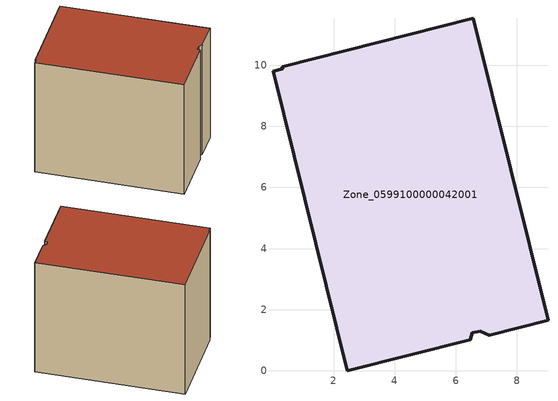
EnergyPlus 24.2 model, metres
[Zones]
Zone_0599100000042001
 floor ground (C_G): 6.8,1.3 6.54,1.24 6.47,1.01 2.45,0 0.02,9.81 0.33,9.89 0.32,9.96 6.58,11.54 9.02,1.65 7.09,1.17 z0
 wall outside (C_F): 9.02,1.65 6.58,11.54 0.32,9.96 0.33,9.89 0.02,9.81 2.45,0 6.47,1.01 6.54,1.24 6.8,1.3 7.09,1.17 9.02,1.65 z0:8.66
 roof outside (C_R): 6.54,1.24 6.8,1.3 7.09,1.17 9.02,1.65 6.58,11.54 0.32,9.96 0.33,9.89 0.02,9.81 2.45,0 6.47,1.01 z8.66
[BUILDING]
Pand.0599100000042001: North Axis=0; Terrain=City; Loads Convergence Tolerance Value=0.04; Temperature Convergence Tolerance Value=0.4; Solar Distribution=FullExterior; Maximum Number of Warmup Days=25; Minimum Number of Warmup Days=1
[Site:Location]
Rotterdam.The.Hague.AP_ZH_NLD Design_Conditions: Latitude=51.96; Longitude=4.45; Time Zone=1; Elevation=-4.5
[SITE:GROUNDTEMPERATURE:BUILDINGSURFACE]
18, 18, 18, 18, 18, 18, 18, 18, 18, 18, 18, 18
[MATERIAL] Thermal Absorptance=0.9; Solar Absorptance=0.7; Visible Absorptance=0.7
Name | Roughness | Thickness | Conductivity | Density | Specific Heat
G.TI.1965-1974 | MediumSmooth | 0.15 | 0.882353 | 540 | 1210
F.TI.1965-1974 | Rough | 0.3 | 0.697674 | 1920 | 840
R.TI.1965-1974 | MediumRough | 0.2 | 0.232558 | 1500 | 1000
[CONSTRUCTION]
C_G: G.TI.1965-1974
C_F: F.TI.1965-1974
C_R: R.TI.1965-1974
[ZONE]
Zone_0599100000042001: Type=1; Multiplier=1; Ceiling Height=Autocalculate; Volume=Autocalculate; Floor Area=autocalculate; Part of Total Floor Area=Yes
[ZONEINFILTRATION:DESIGNFLOWRATE]
Infil_Zone_0599100000042001: Zone or ZoneList or Space or SpaceList=Zone_0599100000042001; Schedule=AlwaysOn; Design Flow Rate Calculation Method=Flow/Area; Flow Rate per Floor Area=0.003; Constant Term Coefficient=1; Temperature Term Coefficient=0; Velocity Term Coefficient=0; Velocity Squared Term Coefficient=0
[HVACTEMPLATE:ZONE:IDEALLOADSAIRSYSTEM]
Zone_0599100000042001: Maximum Heating Supply Air Temperature=50; Minimum Cooling Supply Air Temperature=13; Maximum Heating Supply Air Humidity Ratio=0.0156; Minimum Cooling Supply Air Humidity Ratio=0.0077; Heating Limit=NoLimit; Cooling Limit=NoLimit; Dehumidification Control Type=ConstantSensibleHeatRatio; Cooling Sensible Heat Ratio=0.7; Dehumidification Setpoint=60; Humidification Control Type=None; Humidification Setpoint=30; Outdoor Air Method=None; Outdoor Air Flow Rate per Person=0.00944; Outdoor Air Flow Rate per Zone Floor Area=0; Outdoor Air Flow Rate per Zone=0; Demand Controlled Ventilation Type=None; Outdoor Air Economizer Type=NoEconomizer; Heat Recovery Type=None; Sensible Heat Recovery Effectiveness=0.7; Latent Heat Recovery Effectiveness=0.65
[ZONECONTROL:THERMOSTAT]
ThermostatControl_Zone_0599100000042001: Zone or ZoneList=Zone_0599100000042001; Control Type Schedule=DualSetpointControlType; Control 1=Thermostat_Zone_0599100000042001; Temperature Difference Between Cutout And Setpoint=0
[THERMOSTATSETPOINT:DUALSETPOINT]
Thermostat_Zone_0599100000042001: Heating Setpoint Temperature Schedule=HeatingSetpoint_Zone_0599100000042001; Cooling Setpoint Temperature Schedule=CoolingSetpoint_Zone_0599100000042001
[SCHEDULE:COMPACT]
HeatingSetpoint_Zone_0599100000042001: Through: 12/31, For: AllDays, Until: 24:00, 21
CoolingSetpoint_Zone_0599100000042001: Through: 12/31, For: AllDays, Until: 24:00, 24
DualSetpointControlType: Through: 12/31, For: AllDays, Until: 24:00, 4
AlwaysOn: Through: 12/31, For: AllDays, Until: 24:00, 1
